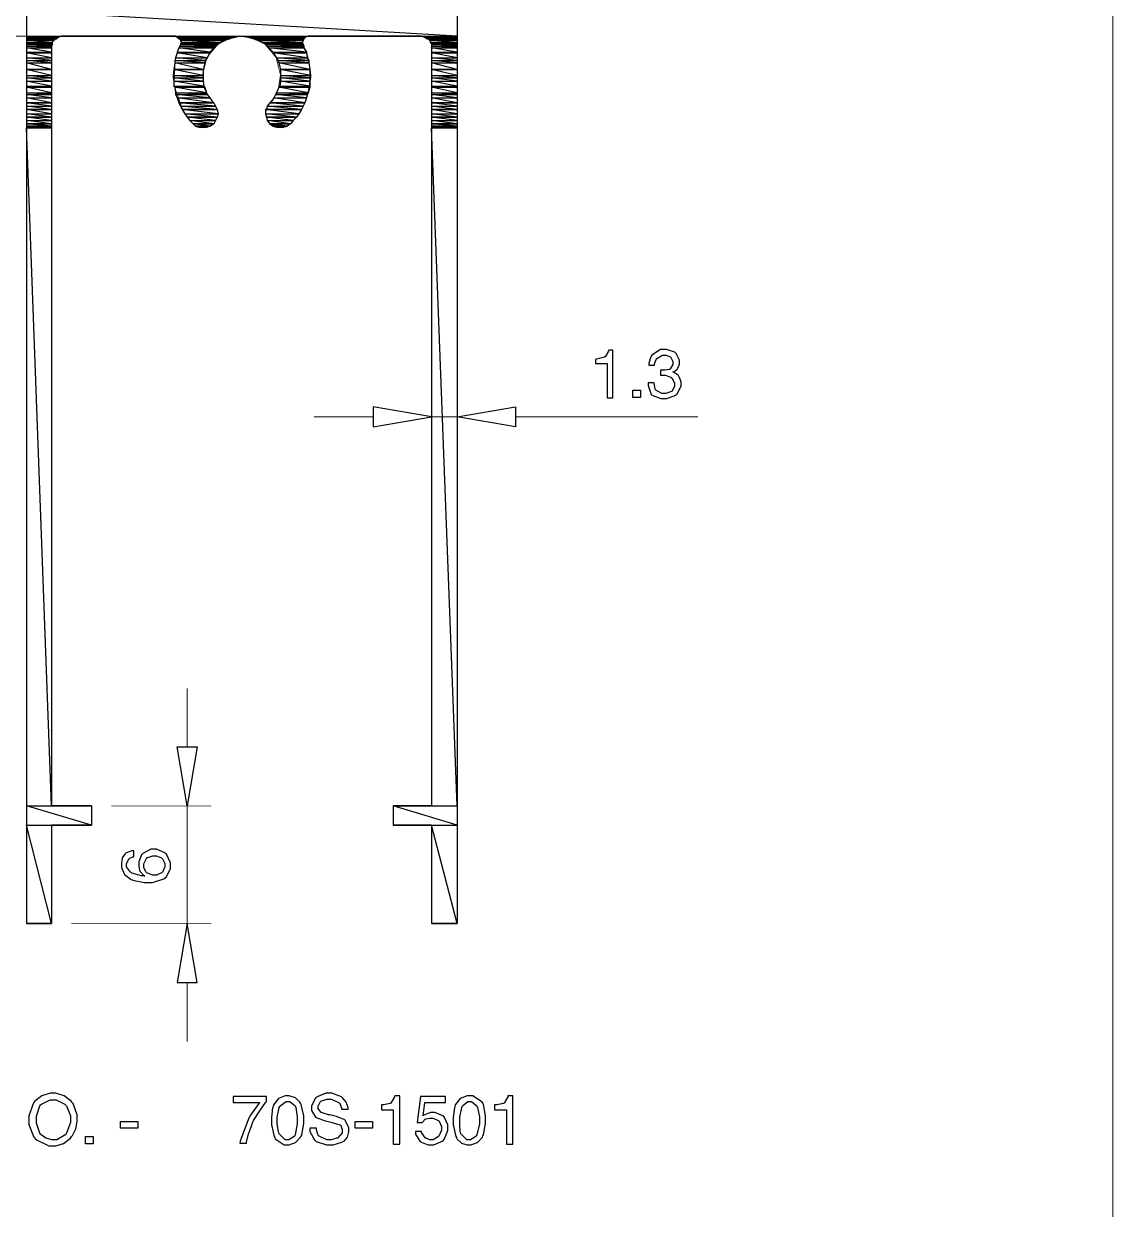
# Model space of a CAD drawing. Extents: x 0 to 8.2, y 0 to 11.7.
# Drawn here: x 6.054 to 8.238, y 3.859 to 6.234 of the extents above; entities that cross this region are included whole.
import ezdxf

# ---------------------------------------------------------------- set-up
doc = ezdxf.new("R2010")
doc.units = 0
doc.layers.get('0').update_dxf_attribs({"linetype": 'CONTINUOUS'})

msp = doc.modelspace()

# ---------------------------------------------------------------- linework, layer by layer
at = {"color": 0, "const_width": 0.00167}
msp.add_lwpolyline([(8.23676, 0.00667), (0.00168, 0.00667), (0.00168, 11.6866), (8.23676, 11.6866), (8.23676, 0.00667)], close=True, dxfattribs=at)
for points in [[(6.0599, 4.43164), (6.0599, 6.64085)], [(6.92301, 6.64085), (6.92301, 4.43164)], [(6.07156, 6.20865), (5.66758, 6.20865)], [(6.12999, 6.20865), (6.125, 6.20697), (6.11833, 6.20367), (6.11333, 6.20031), (6.11165, 6.19532), (6.11003, 6.18864)], [(6.35872, 6.20865), (6.12999, 6.20865)], [(6.36876, 6.192), (6.37044, 6.19532), (6.36876, 6.20031), (6.3654, 6.20367), (6.36208, 6.20697), (6.35872, 6.20865)], [(6.54742, 6.07519), (6.55572, 6.08524), (6.56071, 6.09521), (6.56472, 6.10325), (6.56896, 6.13124), (6.56049, 6.16547), (6.53792, 6.1926), (6.51275, 6.20557), (6.50396, 6.20697), (6.49229, 6.20865), (6.47894, 6.20697), (6.46989, 6.20557), (6.44417, 6.19282), (6.4215, 6.16613), (6.41292, 6.13194), (6.41678, 6.10357), (6.42051, 6.09521), (6.42719, 6.08524), (6.43554, 6.07519)], [(6.62418, 6.20865), (6.61914, 6.20697), (6.61583, 6.20367), (6.61415, 6.20031), (6.61253, 6.19532), (6.61415, 6.192)], [(6.85124, 6.20865), (6.62418, 6.20865)], [(6.87125, 6.18864), (6.87125, 6.19532), (6.86789, 6.20031), (6.86458, 6.20367), (6.85792, 6.20697), (6.85124, 6.20865)], [(6.11003, 6.18864), (6.11003, 4.66689)], [(6.39378, 6.03342), (6.38211, 6.04676), (6.375, 6.05599), (6.35579, 6.10915), (6.35829, 6.16488), (6.36208, 6.17529), (6.36876, 6.192)], [(6.61415, 6.192), (6.62082, 6.17529), (6.62358, 6.16749), (6.62799, 6.14253), (6.62706, 6.10856), (6.618, 6.07579), (6.60607, 6.05328), (6.60086, 6.04676), (6.58908, 6.03342)], [(6.87125, 4.66689), (6.87125, 6.18864)], [(6.43554, 6.07519), (6.43886, 6.06853), (6.44217, 6.06185), (6.44385, 6.05344), (6.44217, 6.04676), (6.43886, 6.0401)], [(6.54237, 6.0401), (6.54075, 6.04676), (6.53907, 6.05344), (6.54075, 6.06185), (6.54237, 6.06853), (6.54742, 6.07519)], [(6.43886, 6.0401), (6.43554, 6.03342), (6.43343, 6.03136), (6.41781, 6.02599), (6.40126, 6.02718), (6.39876, 6.02843), (6.39378, 6.03342)], [(6.58908, 6.03342), (6.58242, 6.02843), (6.57949, 6.02718), (6.55029, 6.03136), (6.54742, 6.03342), (6.54237, 6.0401)], [(6.87125, 5.46783), (6.87125, 5.49615)], [(6.92301, 5.46783), (6.92301, 5.49615)], [(6.75439, 5.44613), (6.63585, 5.44613)], [(6.87125, 5.44613), (6.92301, 5.44613)], [(7.03988, 5.44613), (7.40543, 5.44613)], [(6.38211, 4.78543), (6.38211, 4.90218)], [(6.11003, 4.66689), (6.19011, 4.66689)], [(6.19011, 4.66689), (6.19011, 4.62853)], [(6.23019, 4.66689), (6.4305, 4.66689)], [(6.38211, 4.66689), (6.38211, 4.43164)], [(6.79449, 4.66689), (6.87125, 4.66689)], [(6.79449, 4.62853), (6.79449, 4.66689)], [(6.11003, 4.62853), (6.11003, 4.43164)], [(6.19011, 4.62853), (6.11003, 4.62853)], [(6.87125, 4.62853), (6.79449, 4.62853)], [(6.87125, 4.43164), (6.87125, 4.62853)], [(6.11003, 4.43164), (6.0599, 4.43164)], [(6.15012, 4.43164), (6.4305, 4.43164)], [(6.92301, 4.43164), (6.87125, 4.43164)], [(6.38211, 4.31321), (6.38211, 4.19467)]]:
    msp.add_lwpolyline(points, dxfattribs=at)
at = {"color": 0}
for points in [[(6.0599, 6.25874), (6.0599, 6.20865), (6.92301, 6.20865), (6.0599, 6.25874)], [(6.0599, 6.25874), (6.92301, 6.25874), (6.92301, 6.20865), (6.0599, 6.25874)], [(6.0599, 6.20865), (6.0599, 6.20697), (6.125, 6.20697), (6.0599, 6.20865)], [(6.0599, 6.20865), (6.12999, 6.20865), (6.125, 6.20697), (6.0599, 6.20865)], [(6.0599, 6.20697), (6.125, 6.20697), (6.0599, 6.20697)], [(6.0599, 6.20697), (6.125, 6.20697), (6.0599, 6.20697)], [(6.0599, 6.20697), (6.0599, 6.20367), (6.12001, 6.20367), (6.0599, 6.20697)], [(6.0599, 6.20697), (6.125, 6.20697), (6.12001, 6.20367), (6.0599, 6.20697)], [(6.0599, 6.20367), (6.11833, 6.20367), (6.0599, 6.20367)], [(6.0599, 6.20367), (6.12001, 6.20367), (6.0599, 6.20367)], [(6.0599, 6.20367), (6.11833, 6.20367), (6.0599, 6.20367)], [(6.0599, 6.20367), (6.0599, 6.20031), (6.11501, 6.20031), (6.0599, 6.20367)], [(6.0599, 6.20367), (6.11833, 6.20367), (6.11501, 6.20031), (6.0599, 6.20367)], [(6.0599, 6.20031), (6.0599, 6.20031), (6.11333, 6.20031), (6.0599, 6.20031)], [(6.0599, 6.20031), (6.11501, 6.20031), (6.11333, 6.20031), (6.0599, 6.20031)], [(6.0599, 6.20031), (6.11333, 6.20031), (6.0599, 6.20031)], [(6.0599, 6.20031), (6.0599, 6.19532), (6.11165, 6.19532), (6.0599, 6.20031)], [(6.0599, 6.20031), (6.11333, 6.20031), (6.11165, 6.19532), (6.0599, 6.20031)], [(6.12999, 6.20865), (6.35872, 6.20865), (6.12999, 6.20865)], [(6.35872, 6.20865), (6.36208, 6.20697), (6.47894, 6.20697), (6.35872, 6.20865)], [(6.35872, 6.20865), (6.49229, 6.20865), (6.47894, 6.20697), (6.35872, 6.20865)], [(6.36208, 6.20697), (6.47894, 6.20697), (6.36208, 6.20697)], [(6.36208, 6.20697), (6.47894, 6.20697), (6.36208, 6.20697)], [(6.36208, 6.20697), (6.3654, 6.20367), (6.46729, 6.20367), (6.36208, 6.20697)], [(6.36208, 6.20697), (6.47894, 6.20697), (6.46729, 6.20367), (6.36208, 6.20697)], [(6.3654, 6.20367), (6.46729, 6.20367), (6.3654, 6.20367)], [(6.36708, 6.20367), (6.46729, 6.20367), (6.36708, 6.20367)], [(6.36708, 6.20367), (6.36876, 6.20031), (6.45719, 6.20031), (6.36708, 6.20367)], [(6.36708, 6.20367), (6.46729, 6.20367), (6.45719, 6.20031), (6.36708, 6.20367)], [(6.36876, 6.20031), (6.36876, 6.20031), (6.45719, 6.20031), (6.36876, 6.20031)], [(6.36876, 6.20031), (6.45719, 6.20031), (6.45719, 6.20031), (6.36876, 6.20031)], [(6.36876, 6.20031), (6.45551, 6.20031), (6.36876, 6.20031)], [(6.36876, 6.20031), (6.45719, 6.20031), (6.36876, 6.20031)], [(6.36876, 6.20031), (6.37044, 6.19532), (6.44883, 6.19532), (6.36876, 6.20031)], [(6.36876, 6.20031), (6.45551, 6.20031), (6.44883, 6.19532), (6.36876, 6.20031)], [(6.49229, 6.20865), (6.50396, 6.20697), (6.61914, 6.20697), (6.49229, 6.20865)], [(6.49229, 6.20865), (6.62418, 6.20865), (6.61914, 6.20697), (6.49229, 6.20865)], [(6.50396, 6.20697), (6.61914, 6.20697), (6.50396, 6.20697)], [(6.50396, 6.20697), (6.61914, 6.20697), (6.50396, 6.20697)], [(6.50396, 6.20697), (6.51563, 6.20367), (6.61583, 6.20367), (6.50396, 6.20697)], [(6.50396, 6.20697), (6.61914, 6.20697), (6.61583, 6.20367), (6.50396, 6.20697)], [(6.51563, 6.20367), (6.61583, 6.20367), (6.51563, 6.20367)], [(6.51563, 6.20367), (6.61583, 6.20367), (6.51563, 6.20367)], [(6.51563, 6.20367), (6.52399, 6.20031), (6.61415, 6.20031), (6.51563, 6.20367)], [(6.51563, 6.20367), (6.61583, 6.20367), (6.61415, 6.20031), (6.51563, 6.20367)], [(6.52399, 6.20031), (6.52561, 6.20031), (6.61415, 6.20031), (6.52399, 6.20031)], [(6.52399, 6.20031), (6.61415, 6.20031), (6.61415, 6.20031), (6.52399, 6.20031)], [(6.52561, 6.20031), (6.61415, 6.20031), (6.52561, 6.20031)], [(6.52561, 6.20031), (6.53407, 6.19532), (6.61253, 6.19532), (6.52561, 6.20031)], [(6.52561, 6.20031), (6.61415, 6.20031), (6.61253, 6.19532), (6.52561, 6.20031)], [(6.62418, 6.20865), (6.85124, 6.20865), (6.62418, 6.20865)], [(6.85124, 6.20865), (6.85792, 6.20697), (6.92301, 6.20697), (6.85124, 6.20865)], [(6.85124, 6.20865), (6.92301, 6.20865), (6.92301, 6.20697), (6.85124, 6.20865)], [(6.85792, 6.20697), (6.92301, 6.20697), (6.85792, 6.20697)], [(6.85792, 6.20697), (6.92301, 6.20697), (6.85792, 6.20697)], [(6.85792, 6.20697), (6.8629, 6.20367), (6.92301, 6.20367), (6.85792, 6.20697)], [(6.85792, 6.20697), (6.92301, 6.20697), (6.92301, 6.20367), (6.85792, 6.20697)], [(6.8629, 6.20367), (6.92301, 6.20367), (6.8629, 6.20367)], [(6.86458, 6.20367), (6.92301, 6.20367), (6.86458, 6.20367)], [(6.86458, 6.20367), (6.86789, 6.20031), (6.92301, 6.20031), (6.86458, 6.20367)], [(6.86458, 6.20367), (6.92301, 6.20367), (6.92301, 6.20031), (6.86458, 6.20367)], [(6.86789, 6.20031), (6.86789, 6.20031), (6.92301, 6.20031), (6.86789, 6.20031)], [(6.86789, 6.20031), (6.92301, 6.20031), (6.92301, 6.20031), (6.86789, 6.20031)], [(6.86789, 6.20031), (6.92301, 6.20031), (6.86789, 6.20031)], [(6.86789, 6.20031), (6.86957, 6.19532), (6.92301, 6.19532), (6.86789, 6.20031)], [(6.86789, 6.20031), (6.92301, 6.20031), (6.92301, 6.19532), (6.86789, 6.20031)], [(6.0599, 6.19532), (6.0599, 6.19532), (6.11165, 6.19532), (6.0599, 6.19532)], [(6.0599, 6.19532), (6.11165, 6.19532), (6.11165, 6.19532), (6.0599, 6.19532)], [(6.0599, 6.19532), (6.0599, 6.19363), (6.11165, 6.19363), (6.0599, 6.19532)], [(6.0599, 6.19532), (6.11165, 6.19532), (6.11165, 6.19363), (6.0599, 6.19532)], [(6.0599, 6.19363), (6.0599, 6.192), (6.11165, 6.192), (6.0599, 6.19363)], [(6.0599, 6.19363), (6.11165, 6.19363), (6.11165, 6.192), (6.0599, 6.19363)], [(6.0599, 6.192), (6.0599, 6.18864), (6.11003, 6.18864), (6.0599, 6.192)], [(6.0599, 6.192), (6.11165, 6.192), (6.11003, 6.18864), (6.0599, 6.192)], [(6.0599, 6.18864), (6.0599, 6.18533), (6.11003, 6.18533), (6.0599, 6.18864)], [(6.0599, 6.18864), (6.11003, 6.18864), (6.11003, 6.18533), (6.0599, 6.18864)], [(6.0599, 6.18533), (6.0599, 6.17697), (6.11003, 6.17697), (6.0599, 6.18533)], [(6.0599, 6.18533), (6.11003, 6.18533), (6.11003, 6.17697), (6.0599, 6.18533)], [(6.0599, 6.17697), (6.0599, 6.17529), (6.11003, 6.17529), (6.0599, 6.17697)], [(6.0599, 6.17697), (6.11003, 6.17697), (6.11003, 6.17529), (6.0599, 6.17697)], [(6.0599, 6.17529), (6.0599, 6.16531), (6.11003, 6.16531), (6.0599, 6.17529)], [(6.0599, 6.17529), (6.11003, 6.17529), (6.11003, 6.16531), (6.0599, 6.17529)], [(6.36208, 6.17529), (6.35872, 6.16531), (6.42219, 6.16531), (6.36208, 6.17529)], [(6.3654, 6.18533), (6.36208, 6.17697), (6.42719, 6.17697), (6.3654, 6.18533)], [(6.36208, 6.17697), (6.36208, 6.17529), (6.42719, 6.17529), (6.36208, 6.17697)], [(6.36208, 6.17697), (6.42719, 6.17697), (6.42719, 6.17529), (6.36208, 6.17697)], [(6.36208, 6.17529), (6.42719, 6.17529), (6.42219, 6.16531), (6.36208, 6.17529)], [(6.36708, 6.18864), (6.3654, 6.18533), (6.43554, 6.18533), (6.36708, 6.18864)], [(6.3654, 6.18533), (6.43554, 6.18533), (6.42719, 6.17697), (6.3654, 6.18533)], [(6.36876, 6.192), (6.36708, 6.18864), (6.43886, 6.18864), (6.36876, 6.192)], [(6.36708, 6.18864), (6.43886, 6.18864), (6.43554, 6.18533), (6.36708, 6.18864)], [(6.37044, 6.19532), (6.36876, 6.19363), (6.44553, 6.19363), (6.37044, 6.19532)], [(6.36876, 6.19363), (6.36876, 6.192), (6.44217, 6.192), (6.36876, 6.19363)], [(6.36876, 6.19363), (6.44553, 6.19363), (6.44217, 6.192), (6.36876, 6.19363)], [(6.36876, 6.192), (6.44217, 6.192), (6.43886, 6.18864), (6.36876, 6.192)], [(6.37044, 6.19532), (6.37044, 6.19532), (6.44721, 6.19532), (6.37044, 6.19532)], [(6.37044, 6.19532), (6.44883, 6.19532), (6.44721, 6.19532), (6.37044, 6.19532)], [(6.37044, 6.19532), (6.44721, 6.19532), (6.44553, 6.19363), (6.37044, 6.19532)], [(6.53407, 6.19532), (6.53575, 6.19532), (6.61253, 6.19532), (6.53407, 6.19532)], [(6.53407, 6.19532), (6.61253, 6.19532), (6.61253, 6.19532), (6.53407, 6.19532)], [(6.53575, 6.19532), (6.53738, 6.19363), (6.61415, 6.19363), (6.53575, 6.19532)], [(6.53575, 6.19532), (6.61253, 6.19532), (6.61415, 6.19363), (6.53575, 6.19532)], [(6.53738, 6.19363), (6.53907, 6.192), (6.61415, 6.192), (6.53738, 6.19363)], [(6.53738, 6.19363), (6.61415, 6.19363), (6.61415, 6.192), (6.53738, 6.19363)], [(6.53907, 6.192), (6.54237, 6.18864), (6.61583, 6.18864), (6.53907, 6.192)], [(6.53907, 6.192), (6.61415, 6.192), (6.61583, 6.18864), (6.53907, 6.192)], [(6.54237, 6.18864), (6.54574, 6.18533), (6.61583, 6.18533), (6.54237, 6.18864)], [(6.54237, 6.18864), (6.61583, 6.18864), (6.61583, 6.18533), (6.54237, 6.18864)], [(6.54574, 6.18533), (6.55404, 6.17697), (6.62082, 6.17697), (6.54574, 6.18533)], [(6.54574, 6.18533), (6.61583, 6.18533), (6.62082, 6.17697), (6.54574, 6.18533)], [(6.55404, 6.17697), (6.55404, 6.17529), (6.62082, 6.17529), (6.55404, 6.17697)], [(6.55404, 6.17697), (6.62082, 6.17697), (6.62082, 6.17529), (6.55404, 6.17697)], [(6.55404, 6.17529), (6.56071, 6.16531), (6.6225, 6.16531), (6.55404, 6.17529)], [(6.55404, 6.17529), (6.62082, 6.17529), (6.6225, 6.16531), (6.55404, 6.17529)], [(6.86957, 6.19532), (6.87125, 6.19532), (6.92301, 6.19532), (6.86957, 6.19532)], [(6.86957, 6.19532), (6.92301, 6.19532), (6.92301, 6.19532), (6.86957, 6.19532)], [(6.87125, 6.19532), (6.87125, 6.19363), (6.92301, 6.19363), (6.87125, 6.19532)], [(6.87125, 6.19532), (6.92301, 6.19532), (6.92301, 6.19363), (6.87125, 6.19532)], [(6.87125, 6.19363), (6.87125, 6.192), (6.92301, 6.192), (6.87125, 6.19363)], [(6.87125, 6.19363), (6.92301, 6.19363), (6.92301, 6.192), (6.87125, 6.19363)], [(6.87125, 6.192), (6.87125, 6.18864), (6.92301, 6.18864), (6.87125, 6.192)], [(6.87125, 6.192), (6.92301, 6.192), (6.92301, 6.18864), (6.87125, 6.192)], [(6.87125, 6.18864), (6.87125, 6.18533), (6.92301, 6.18533), (6.87125, 6.18864)], [(6.87125, 6.18864), (6.92301, 6.18864), (6.92301, 6.18533), (6.87125, 6.18864)], [(6.87125, 6.18533), (6.87125, 6.17697), (6.92301, 6.17697), (6.87125, 6.18533)], [(6.87125, 6.18533), (6.92301, 6.18533), (6.92301, 6.17697), (6.87125, 6.18533)], [(6.87125, 6.17697), (6.87125, 6.17529), (6.92301, 6.17529), (6.87125, 6.17697)], [(6.87125, 6.17697), (6.92301, 6.17697), (6.92301, 6.17529), (6.87125, 6.17697)], [(6.87125, 6.17529), (6.87125, 6.16531), (6.92301, 6.16531), (6.87125, 6.17529)], [(6.87125, 6.17529), (6.92301, 6.17529), (6.92301, 6.16531), (6.87125, 6.17529)], [(6.0599, 6.16531), (6.0599, 6.16032), (6.11003, 6.16032), (6.0599, 6.16531)], [(6.0599, 6.16531), (6.11003, 6.16531), (6.11003, 6.16032), (6.0599, 6.16531)], [(6.0599, 6.16032), (6.0599, 6.15533), (6.11003, 6.15533), (6.0599, 6.16032)], [(6.0599, 6.16032), (6.11003, 6.16032), (6.11003, 6.15533), (6.0599, 6.16032)], [(6.0599, 6.15533), (6.0599, 6.14187), (6.11003, 6.14187), (6.0599, 6.15533)], [(6.0599, 6.15533), (6.11003, 6.15533), (6.11003, 6.14187), (6.0599, 6.15533)], [(6.3571, 6.15533), (6.35542, 6.14187), (6.41385, 6.14187), (6.3571, 6.15533)], [(6.35872, 6.16531), (6.3571, 6.16032), (6.41883, 6.16032), (6.35872, 6.16531)], [(6.3571, 6.16032), (6.3571, 6.15533), (6.41721, 6.15533), (6.3571, 6.16032)], [(6.3571, 6.16032), (6.41883, 6.16032), (6.41721, 6.15533), (6.3571, 6.16032)], [(6.3571, 6.15533), (6.41721, 6.15533), (6.41385, 6.14187), (6.3571, 6.15533)], [(6.35872, 6.16531), (6.42219, 6.16531), (6.41883, 6.16032), (6.35872, 6.16531)], [(6.56071, 6.16531), (6.56407, 6.16032), (6.62582, 6.16032), (6.56071, 6.16531)], [(6.56071, 6.16531), (6.6225, 6.16531), (6.62582, 6.16032), (6.56071, 6.16531)], [(6.56407, 6.16032), (6.56575, 6.15533), (6.62582, 6.15533), (6.56407, 6.16032)], [(6.56407, 6.16032), (6.62582, 6.16032), (6.62582, 6.15533), (6.56407, 6.16032)], [(6.56575, 6.15533), (6.56907, 6.14187), (6.6275, 6.14187), (6.56575, 6.15533)], [(6.56575, 6.15533), (6.62582, 6.15533), (6.6275, 6.14187), (6.56575, 6.15533)], [(6.87125, 6.16531), (6.87125, 6.16032), (6.92301, 6.16032), (6.87125, 6.16531)], [(6.87125, 6.16531), (6.92301, 6.16531), (6.92301, 6.16032), (6.87125, 6.16531)], [(6.87125, 6.16032), (6.87125, 6.15533), (6.92301, 6.15533), (6.87125, 6.16032)], [(6.87125, 6.16032), (6.92301, 6.16032), (6.92301, 6.15533), (6.87125, 6.16032)], [(6.87125, 6.15533), (6.87125, 6.14187), (6.92301, 6.14187), (6.87125, 6.15533)], [(6.87125, 6.15533), (6.92301, 6.15533), (6.92301, 6.14187), (6.87125, 6.15533)], [(6.0599, 6.14187), (6.11003, 6.14187), (6.0599, 6.14187)], [(6.0599, 6.14187), (6.0599, 6.13021), (6.11003, 6.13021), (6.0599, 6.14187)], [(6.0599, 6.14187), (6.11003, 6.14187), (6.11003, 6.13021), (6.0599, 6.14187)], [(6.0599, 6.13021), (6.0599, 6.12522), (6.11003, 6.12522), (6.0599, 6.13021)], [(6.0599, 6.13021), (6.11003, 6.13021), (6.11003, 6.12522), (6.0599, 6.13021)], [(6.35542, 6.14187), (6.35374, 6.13021), (6.41385, 6.13021), (6.35542, 6.14187)], [(6.35374, 6.13021), (6.35374, 6.12522), (6.41385, 6.12522), (6.35374, 6.13021)], [(6.35374, 6.13021), (6.41385, 6.13021), (6.41385, 6.12522), (6.35374, 6.13021)], [(6.35542, 6.14187), (6.41385, 6.14187), (6.35542, 6.14187)], [(6.35542, 6.14187), (6.41385, 6.14187), (6.41385, 6.13021), (6.35542, 6.14187)], [(6.56907, 6.14187), (6.6275, 6.14187), (6.56907, 6.14187)], [(6.56907, 6.14187), (6.56907, 6.13021), (6.62918, 6.13021), (6.56907, 6.14187)], [(6.56907, 6.14187), (6.6275, 6.14187), (6.62918, 6.13021), (6.56907, 6.14187)], [(6.56907, 6.13021), (6.56907, 6.12522), (6.62918, 6.12522), (6.56907, 6.13021)], [(6.56907, 6.13021), (6.62918, 6.13021), (6.62918, 6.12522), (6.56907, 6.13021)], [(6.87125, 6.14187), (6.92301, 6.14187), (6.87125, 6.14187)], [(6.87125, 6.14187), (6.87125, 6.13021), (6.92301, 6.13021), (6.87125, 6.14187)], [(6.87125, 6.14187), (6.92301, 6.14187), (6.92301, 6.13021), (6.87125, 6.14187)], [(6.87125, 6.13021), (6.87125, 6.12522), (6.92301, 6.12522), (6.87125, 6.13021)], [(6.87125, 6.13021), (6.92301, 6.13021), (6.92301, 6.12522), (6.87125, 6.13021)], [(6.0599, 6.12522), (6.0599, 6.11854), (6.11003, 6.11854), (6.0599, 6.12522)], [(6.0599, 6.12522), (6.11003, 6.12522), (6.11003, 6.11854), (6.0599, 6.12522)], [(6.0599, 6.11854), (6.0599, 6.10856), (6.11003, 6.10856), (6.0599, 6.11854)], [(6.0599, 6.11854), (6.11003, 6.11854), (6.11003, 6.10856), (6.0599, 6.11854)], [(6.0599, 6.10856), (6.0599, 6.10688), (6.11003, 6.10688), (6.0599, 6.10856)], [(6.0599, 6.10856), (6.11003, 6.10856), (6.11003, 6.10688), (6.0599, 6.10856)], [(6.0599, 6.10688), (6.0599, 6.09521), (6.11003, 6.09521), (6.0599, 6.10688)], [(6.0599, 6.10688), (6.11003, 6.10688), (6.11003, 6.09521), (6.0599, 6.10688)], [(6.35374, 6.12522), (6.35542, 6.11854), (6.41385, 6.11854), (6.35374, 6.12522)], [(6.35374, 6.12522), (6.41385, 6.12522), (6.41385, 6.11854), (6.35374, 6.12522)], [(6.35542, 6.11854), (6.35542, 6.10856), (6.41553, 6.10856), (6.35542, 6.11854)], [(6.35542, 6.11854), (6.41385, 6.11854), (6.41553, 6.10856), (6.35542, 6.11854)], [(6.35542, 6.10856), (6.3571, 6.10688), (6.41721, 6.10688), (6.35542, 6.10856)], [(6.35542, 6.10856), (6.41553, 6.10856), (6.41721, 6.10688), (6.35542, 6.10856)], [(6.3571, 6.10688), (6.35872, 6.09521), (6.42051, 6.09521), (6.3571, 6.10688)], [(6.3571, 6.10688), (6.41721, 6.10688), (6.42051, 6.09521), (6.3571, 6.10688)], [(6.56575, 6.10688), (6.56071, 6.09521), (6.62418, 6.09521), (6.56575, 6.10688)], [(6.56739, 6.10856), (6.56575, 6.10688), (6.6275, 6.10688), (6.56739, 6.10856)], [(6.56575, 6.10688), (6.6275, 6.10688), (6.62418, 6.09521), (6.56575, 6.10688)], [(6.56907, 6.11854), (6.56739, 6.10856), (6.6275, 6.10856), (6.56907, 6.11854)], [(6.56739, 6.10856), (6.6275, 6.10856), (6.6275, 6.10688), (6.56739, 6.10856)], [(6.56907, 6.12522), (6.56907, 6.11854), (6.6275, 6.11854), (6.56907, 6.12522)], [(6.56907, 6.12522), (6.62918, 6.12522), (6.6275, 6.11854), (6.56907, 6.12522)], [(6.56907, 6.11854), (6.6275, 6.11854), (6.6275, 6.10856), (6.56907, 6.11854)], [(6.87125, 6.12522), (6.87125, 6.11854), (6.92301, 6.11854), (6.87125, 6.12522)], [(6.87125, 6.12522), (6.92301, 6.12522), (6.92301, 6.11854), (6.87125, 6.12522)], [(6.87125, 6.11854), (6.87125, 6.10856), (6.92301, 6.10856), (6.87125, 6.11854)], [(6.87125, 6.11854), (6.92301, 6.11854), (6.92301, 6.10856), (6.87125, 6.11854)], [(6.87125, 6.10856), (6.87125, 6.10688), (6.92301, 6.10688), (6.87125, 6.10856)], [(6.87125, 6.10856), (6.92301, 6.10856), (6.92301, 6.10688), (6.87125, 6.10856)], [(6.87125, 6.10688), (6.87125, 6.09521), (6.92301, 6.09521), (6.87125, 6.10688)], [(6.87125, 6.10688), (6.92301, 6.10688), (6.92301, 6.09521), (6.87125, 6.10688)], [(6.0599, 6.09521), (6.0599, 6.09185), (6.11003, 6.09185), (6.0599, 6.09521)], [(6.0599, 6.09521), (6.11003, 6.09521), (6.11003, 6.09185), (6.0599, 6.09521)], [(6.0599, 6.09185), (6.0599, 6.08524), (6.11003, 6.08524), (6.0599, 6.09185)], [(6.0599, 6.09185), (6.11003, 6.09185), (6.11003, 6.08524), (6.0599, 6.09185)], [(6.0599, 6.08524), (6.0599, 6.07519), (6.11003, 6.07519), (6.0599, 6.08524)], [(6.0599, 6.08524), (6.11003, 6.08524), (6.11003, 6.07519), (6.0599, 6.08524)], [(6.35872, 6.09521), (6.35872, 6.09185), (6.42219, 6.09185), (6.35872, 6.09521)], [(6.35872, 6.09521), (6.42051, 6.09521), (6.42219, 6.09185), (6.35872, 6.09521)], [(6.35872, 6.09185), (6.36208, 6.08524), (6.42719, 6.08524), (6.35872, 6.09185)], [(6.35872, 6.09185), (6.42219, 6.09185), (6.42719, 6.08524), (6.35872, 6.09185)], [(6.36208, 6.08524), (6.3654, 6.07519), (6.43386, 6.07519), (6.36208, 6.08524)], [(6.36208, 6.08524), (6.42719, 6.08524), (6.43386, 6.07519), (6.36208, 6.08524)], [(6.55572, 6.08524), (6.54904, 6.07519), (6.61751, 6.07519), (6.55572, 6.08524)], [(6.55908, 6.09185), (6.55572, 6.08524), (6.62082, 6.08524), (6.55908, 6.09185)], [(6.55572, 6.08524), (6.62082, 6.08524), (6.61751, 6.07519), (6.55572, 6.08524)], [(6.56071, 6.09521), (6.55908, 6.09185), (6.6225, 6.09185), (6.56071, 6.09521)], [(6.55908, 6.09185), (6.6225, 6.09185), (6.62082, 6.08524), (6.55908, 6.09185)], [(6.56071, 6.09521), (6.62418, 6.09521), (6.6225, 6.09185), (6.56071, 6.09521)], [(6.87125, 6.09521), (6.87125, 6.09185), (6.92301, 6.09185), (6.87125, 6.09521)], [(6.87125, 6.09521), (6.92301, 6.09521), (6.92301, 6.09185), (6.87125, 6.09521)], [(6.87125, 6.09185), (6.87125, 6.08524), (6.92301, 6.08524), (6.87125, 6.09185)], [(6.87125, 6.09185), (6.92301, 6.09185), (6.92301, 6.08524), (6.87125, 6.09185)], [(6.87125, 6.08524), (6.87125, 6.07519), (6.92301, 6.07519), (6.87125, 6.08524)], [(6.87125, 6.08524), (6.92301, 6.08524), (6.92301, 6.07519), (6.87125, 6.08524)], [(6.0599, 6.07519), (6.0599, 6.07519), (6.11003, 6.07519), (6.0599, 6.07519)], [(6.0599, 6.07519), (6.11003, 6.07519), (6.11003, 6.07519), (6.0599, 6.07519)], [(6.0599, 6.07519), (6.0599, 6.06853), (6.11003, 6.06853), (6.0599, 6.07519)], [(6.0599, 6.07519), (6.11003, 6.07519), (6.11003, 6.06853), (6.0599, 6.07519)], [(6.0599, 6.06853), (6.0599, 6.06185), (6.11003, 6.06185), (6.0599, 6.06853)], [(6.0599, 6.06853), (6.11003, 6.06853), (6.11003, 6.06185), (6.0599, 6.06853)], [(6.0599, 6.06185), (6.0599, 6.06185), (6.11003, 6.06185), (6.0599, 6.06185)], [(6.0599, 6.06185), (6.11003, 6.06185), (6.11003, 6.06185), (6.0599, 6.06185)], [(6.0599, 6.06185), (6.0599, 6.05344), (6.11003, 6.05344), (6.0599, 6.06185)], [(6.0599, 6.06185), (6.11003, 6.06185), (6.11003, 6.05344), (6.0599, 6.06185)], [(6.3654, 6.07519), (6.3654, 6.07519), (6.43554, 6.07519), (6.3654, 6.07519)], [(6.3654, 6.07519), (6.43386, 6.07519), (6.43554, 6.07519), (6.3654, 6.07519)], [(6.3654, 6.07519), (6.36876, 6.06853), (6.43886, 6.06853), (6.3654, 6.07519)], [(6.3654, 6.07519), (6.43554, 6.07519), (6.43886, 6.06853), (6.3654, 6.07519)], [(6.36876, 6.06853), (6.37207, 6.06185), (6.44217, 6.06185), (6.36876, 6.06853)], [(6.36876, 6.06853), (6.43886, 6.06853), (6.44217, 6.06185), (6.36876, 6.06853)], [(6.37207, 6.06185), (6.37207, 6.06185), (6.44217, 6.06185), (6.37207, 6.06185)], [(6.37207, 6.06185), (6.44217, 6.06185), (6.44217, 6.06185), (6.37207, 6.06185)], [(6.37207, 6.06185), (6.37706, 6.05344), (6.44385, 6.05344), (6.37207, 6.06185)], [(6.37207, 6.06185), (6.44217, 6.06185), (6.44385, 6.05344), (6.37207, 6.06185)], [(6.54075, 6.06185), (6.53907, 6.06185), (6.61083, 6.06185), (6.54075, 6.06185)], [(6.53907, 6.06185), (6.53907, 6.05344), (6.60585, 6.05344), (6.53907, 6.06185)], [(6.53907, 6.06185), (6.61083, 6.06185), (6.60585, 6.05344), (6.53907, 6.06185)], [(6.54237, 6.06853), (6.54075, 6.06185), (6.61083, 6.06185), (6.54237, 6.06853)], [(6.54075, 6.06185), (6.61083, 6.06185), (6.61083, 6.06185), (6.54075, 6.06185)], [(6.54742, 6.07519), (6.54237, 6.06853), (6.61415, 6.06853), (6.54742, 6.07519)], [(6.54237, 6.06853), (6.61415, 6.06853), (6.61083, 6.06185), (6.54237, 6.06853)], [(6.54904, 6.07519), (6.54742, 6.07519), (6.61751, 6.07519), (6.54904, 6.07519)], [(6.54742, 6.07519), (6.61751, 6.07519), (6.61415, 6.06853), (6.54742, 6.07519)], [(6.54904, 6.07519), (6.61751, 6.07519), (6.61751, 6.07519), (6.54904, 6.07519)], [(6.87125, 6.07519), (6.87125, 6.07519), (6.92301, 6.07519), (6.87125, 6.07519)], [(6.87125, 6.07519), (6.92301, 6.07519), (6.92301, 6.07519), (6.87125, 6.07519)], [(6.87125, 6.07519), (6.87125, 6.06853), (6.92301, 6.06853), (6.87125, 6.07519)], [(6.87125, 6.07519), (6.92301, 6.07519), (6.92301, 6.06853), (6.87125, 6.07519)], [(6.87125, 6.06853), (6.87125, 6.06185), (6.92301, 6.06185), (6.87125, 6.06853)], [(6.87125, 6.06853), (6.92301, 6.06853), (6.92301, 6.06185), (6.87125, 6.06853)], [(6.87125, 6.06185), (6.87125, 6.06185), (6.92301, 6.06185), (6.87125, 6.06185)], [(6.87125, 6.06185), (6.92301, 6.06185), (6.92301, 6.06185), (6.87125, 6.06185)], [(6.87125, 6.06185), (6.87125, 6.05344), (6.92301, 6.05344), (6.87125, 6.06185)], [(6.87125, 6.06185), (6.92301, 6.06185), (6.92301, 6.05344), (6.87125, 6.06185)], [(6.0599, 6.05344), (6.0599, 6.04676), (6.11003, 6.04676), (6.0599, 6.05344)], [(6.0599, 6.05344), (6.11003, 6.05344), (6.11003, 6.04676), (6.0599, 6.05344)], [(6.0599, 6.04676), (6.0599, 6.04676), (6.11003, 6.04676), (6.0599, 6.04676)], [(6.0599, 6.04676), (6.11003, 6.04676), (6.11003, 6.04676), (6.0599, 6.04676)], [(6.0599, 6.04676), (6.0599, 6.0401), (6.11003, 6.0401), (6.0599, 6.04676)], [(6.0599, 6.04676), (6.11003, 6.04676), (6.11003, 6.0401), (6.0599, 6.04676)], [(6.0599, 6.0401), (6.0599, 6.03342), (6.11003, 6.03342), (6.0599, 6.0401)], [(6.0599, 6.0401), (6.11003, 6.0401), (6.11003, 6.03342), (6.0599, 6.0401)], [(6.0599, 6.03342), (6.0599, 6.03342), (6.11003, 6.03342), (6.0599, 6.03342)], [(6.0599, 6.03342), (6.11003, 6.03342), (6.11003, 6.03342), (6.0599, 6.03342)], [(6.0599, 6.03342), (6.0599, 6.02843), (6.11003, 6.02843), (6.0599, 6.03342)], [(6.0599, 6.03342), (6.11003, 6.03342), (6.11003, 6.02843), (6.0599, 6.03342)], [(6.37706, 6.05344), (6.38211, 6.04676), (6.44217, 6.04676), (6.37706, 6.05344)], [(6.37706, 6.05344), (6.44385, 6.05344), (6.44217, 6.04676), (6.37706, 6.05344)], [(6.38211, 6.04676), (6.38211, 6.04676), (6.44217, 6.04676), (6.38211, 6.04676)], [(6.38211, 6.04676), (6.44217, 6.04676), (6.44217, 6.04676), (6.38211, 6.04676)], [(6.38211, 6.04676), (6.3871, 6.0401), (6.43886, 6.0401), (6.38211, 6.04676)], [(6.38211, 6.04676), (6.44217, 6.04676), (6.43886, 6.0401), (6.38211, 6.04676)], [(6.3871, 6.0401), (6.39378, 6.03342), (6.43554, 6.03342), (6.3871, 6.0401)], [(6.3871, 6.0401), (6.43886, 6.0401), (6.43554, 6.03342), (6.3871, 6.0401)], [(6.39378, 6.03342), (6.39378, 6.03342), (6.43554, 6.03342), (6.39378, 6.03342)], [(6.39378, 6.03342), (6.43554, 6.03342), (6.43554, 6.03342), (6.39378, 6.03342)], [(6.39378, 6.03342), (6.39876, 6.02843), (6.42888, 6.02843), (6.39378, 6.03342)], [(6.39378, 6.03342), (6.43554, 6.03342), (6.42888, 6.02843), (6.39378, 6.03342)], [(6.53907, 6.05344), (6.54075, 6.04676), (6.60086, 6.04676), (6.53907, 6.05344)], [(6.53907, 6.05344), (6.60585, 6.05344), (6.60086, 6.04676), (6.53907, 6.05344)], [(6.54075, 6.04676), (6.54075, 6.04676), (6.60086, 6.04676), (6.54075, 6.04676)], [(6.54075, 6.04676), (6.60086, 6.04676), (6.60086, 6.04676), (6.54075, 6.04676)], [(6.54075, 6.04676), (6.54237, 6.0401), (6.59418, 6.0401), (6.54075, 6.04676)], [(6.54075, 6.04676), (6.60086, 6.04676), (6.59418, 6.0401), (6.54075, 6.04676)], [(6.54237, 6.0401), (6.54742, 6.03342), (6.58908, 6.03342), (6.54237, 6.0401)], [(6.54237, 6.0401), (6.59418, 6.0401), (6.58908, 6.03342), (6.54237, 6.0401)], [(6.54742, 6.03342), (6.54742, 6.03342), (6.58908, 6.03342), (6.54742, 6.03342)], [(6.54742, 6.03342), (6.58908, 6.03342), (6.58908, 6.03342), (6.54742, 6.03342)], [(6.54742, 6.03342), (6.55404, 6.02843), (6.58242, 6.02843), (6.54742, 6.03342)], [(6.54742, 6.03342), (6.58908, 6.03342), (6.58242, 6.02843), (6.54742, 6.03342)], [(6.87125, 6.05344), (6.87125, 6.04676), (6.92301, 6.04676), (6.87125, 6.05344)], [(6.87125, 6.05344), (6.92301, 6.05344), (6.92301, 6.04676), (6.87125, 6.05344)], [(6.87125, 6.04676), (6.87125, 6.04676), (6.92301, 6.04676), (6.87125, 6.04676)], [(6.87125, 6.04676), (6.92301, 6.04676), (6.92301, 6.04676), (6.87125, 6.04676)], [(6.87125, 6.04676), (6.87125, 6.0401), (6.92301, 6.0401), (6.87125, 6.04676)], [(6.87125, 6.04676), (6.92301, 6.04676), (6.92301, 6.0401), (6.87125, 6.04676)], [(6.87125, 6.0401), (6.87125, 6.03342), (6.92301, 6.03342), (6.87125, 6.0401)], [(6.87125, 6.0401), (6.92301, 6.0401), (6.92301, 6.03342), (6.87125, 6.0401)], [(6.87125, 6.03342), (6.87125, 6.03342), (6.92301, 6.03342), (6.87125, 6.03342)], [(6.87125, 6.03342), (6.92301, 6.03342), (6.92301, 6.03342), (6.87125, 6.03342)], [(6.87125, 6.03342), (6.87125, 6.02843), (6.92301, 6.02843), (6.87125, 6.03342)], [(6.87125, 6.03342), (6.92301, 6.03342), (6.92301, 6.02843), (6.87125, 6.03342)], [(6.0599, 6.02843), (6.11003, 6.02843), (6.0599, 6.02843)], [(6.0599, 6.02843), (6.0599, 6.02675), (6.11003, 6.02675), (6.0599, 6.02843)], [(6.0599, 6.02843), (6.11003, 6.02843), (6.11003, 6.02675), (6.0599, 6.02843)], [(6.0599, 6.02675), (6.11003, 6.02675), (6.0599, 6.02675)], [(6.0599, 6.02675), (6.0599, 6.02512), (6.11003, 6.02512), (6.0599, 6.02675)], [(6.0599, 6.02675), (6.11003, 6.02675), (6.11003, 6.02512), (6.0599, 6.02675)], [(6.0599, 6.02512), (6.0599, 4.66689), (6.11003, 4.66689), (6.0599, 6.02512)], [(6.0599, 6.02512), (6.11003, 6.02512), (6.11003, 4.66689), (6.0599, 6.02512)], [(6.39876, 6.02843), (6.42888, 6.02843), (6.39876, 6.02843)], [(6.39876, 6.02843), (6.40554, 6.02675), (6.42219, 6.02675), (6.39876, 6.02843)], [(6.39876, 6.02843), (6.42888, 6.02843), (6.42219, 6.02675), (6.39876, 6.02843)], [(6.40554, 6.02675), (6.42051, 6.02675), (6.40554, 6.02675)], [(6.40554, 6.02675), (6.42219, 6.02675), (6.40554, 6.02675)], [(6.40717, 6.02675), (6.42051, 6.02675), (6.41385, 6.02512), (6.40717, 6.02675)], [(6.55404, 6.02843), (6.58242, 6.02843), (6.55404, 6.02843)], [(6.55404, 6.02843), (6.56071, 6.02675), (6.57574, 6.02675), (6.55404, 6.02843)], [(6.55404, 6.02843), (6.58242, 6.02843), (6.57574, 6.02675), (6.55404, 6.02843)], [(6.56071, 6.02675), (6.57574, 6.02675), (6.56071, 6.02675)], [(6.56071, 6.02675), (6.57574, 6.02675), (6.56907, 6.02512), (6.56071, 6.02675)], [(6.87125, 6.02843), (6.92301, 6.02843), (6.87125, 6.02843)], [(6.87125, 6.02843), (6.87125, 6.02675), (6.92301, 6.02675), (6.87125, 6.02843)], [(6.87125, 6.02843), (6.92301, 6.02843), (6.92301, 6.02675), (6.87125, 6.02843)], [(6.87125, 6.02675), (6.92301, 6.02675), (6.87125, 6.02675)], [(6.87125, 6.02675), (6.87125, 6.02512), (6.92301, 6.02512), (6.87125, 6.02675)], [(6.87125, 6.02675), (6.92301, 6.02675), (6.92301, 6.02512), (6.87125, 6.02675)], [(6.87125, 6.02512), (6.87125, 4.66689), (6.92301, 4.66689), (6.87125, 6.02512)], [(6.87125, 6.02512), (6.92301, 6.02512), (6.92301, 4.66689), (6.87125, 6.02512)], [(7.33697, 5.48281), (7.34321, 5.48281), (7.36079, 5.48953), (7.36208, 5.49115), (7.36372, 5.4924), (7.37207, 5.50782), (7.37207, 5.51292), (7.37207, 5.51671), (7.36789, 5.52669), (7.36708, 5.52794), (7.36664, 5.52881), (7.35656, 5.53586), (7.35531, 5.53624), (7.35742, 5.53624), (7.36333, 5.54085), (7.36376, 5.54124), (7.36458, 5.5421), (7.36876, 5.55149), (7.36876, 5.55458), (7.36876, 5.55963), (7.36165, 5.57335), (7.3604, 5.5746), (7.3591, 5.57547), (7.3425, 5.58128), (7.33697, 5.58128), (7.33068, 5.58128), (7.31321, 5.57004), (7.31196, 5.56793), (7.31108, 5.56668), (7.30697, 5.55388), (7.30697, 5.54958), (7.31862, 5.54958), (7.31862, 5.55251), (7.32156, 5.56087), (7.322, 5.56125), (7.32281, 5.56293), (7.33469, 5.56961), (7.33865, 5.56961), (7.34153, 5.56961), (7.34944, 5.56668), (7.35032, 5.56625), (7.35113, 5.56543), (7.35531, 5.55729), (7.35531, 5.55458), (7.35531, 5.55126), (7.34987, 5.5421), (7.34864, 5.54124), (7.34776, 5.54085), (7.33963, 5.53961), (7.33697, 5.53961), (7.3361, 5.53961), (7.33425, 5.53961), (7.33365, 5.53961), (7.33365, 5.53961), (7.33111, 5.53961), (7.33029, 5.53961), (7.33029, 5.52957), (7.33111, 5.52957), (7.33301, 5.52957), (7.33365, 5.52957), (7.33365, 5.52957), (7.33529, 5.52957), (7.33529, 5.52957), (7.33946, 5.52957), (7.35113, 5.52544), (7.352, 5.52458), (7.35325, 5.52419), (7.35872, 5.51449), (7.35872, 5.51124), (7.35872, 5.50792), (7.35444, 5.49869), (7.35363, 5.49783), (7.35237, 5.49701), (7.34082, 5.49283), (7.33697, 5.49283), (7.33279, 5.49283), (7.32112, 5.49989), (7.32032, 5.50114), (7.31988, 5.50157), (7.31739, 5.51297), (7.317, 5.5146), (7.30533, 5.5146), (7.30533, 5.50874), (7.31071, 5.49283), (7.31196, 5.49115), (7.31321, 5.48953), (7.331, 5.48281), (7.33697, 5.48281)], [(7.22342, 5.5529), (7.22342, 5.48449), (7.23519, 5.48449), (7.23519, 5.57958), (7.22678, 5.57958), (7.22635, 5.57796), (7.21924, 5.56668), (7.21843, 5.56625), (7.21756, 5.56586), (7.20215, 5.56168), (7.20008, 5.56125), (7.20008, 5.5529), (7.22342, 5.5529)], [(7.27501, 5.5), (7.28999, 5.5), (7.28999, 5.48503), (7.27501, 5.48503), (7.27501, 5.5)], [(6.75439, 5.46615), (6.75439, 5.42617), (6.87125, 5.44613), (6.75439, 5.46615)], [(7.03988, 5.46615), (7.03988, 5.42617), (6.92301, 5.44613), (7.03988, 5.46615)], [(6.36208, 4.78543), (6.40207, 4.78543), (6.38211, 4.66689), (6.36208, 4.78543)], [(6.0599, 4.66689), (6.0599, 4.62853), (6.19011, 4.62853), (6.0599, 4.66689)], [(6.0599, 4.66689), (6.19011, 4.66689), (6.19011, 4.62853), (6.0599, 4.66689)], [(6.11003, 4.66689), (6.19011, 4.66689), (6.11003, 4.66689)], [(6.79449, 4.66689), (6.87125, 4.66689), (6.79449, 4.66689)], [(6.79449, 4.66689), (6.79449, 4.62853), (6.92301, 4.62853), (6.79449, 4.66689)], [(6.79449, 4.66689), (6.92301, 4.66689), (6.92301, 4.62853), (6.79449, 4.66689)], [(6.0599, 4.62853), (6.0599, 4.43164), (6.11003, 4.43164), (6.0599, 4.62853)], [(6.0599, 4.62853), (6.11003, 4.62853), (6.11003, 4.43164), (6.0599, 4.62853)], [(6.11003, 4.62853), (6.19011, 4.62853), (6.11003, 4.62853)], [(6.79449, 4.62853), (6.87125, 4.62853), (6.79449, 4.62853)], [(6.87125, 4.62853), (6.87125, 4.43164), (6.92301, 4.43164), (6.87125, 4.62853)], [(6.87125, 4.62853), (6.92301, 4.62853), (6.92301, 4.43164), (6.87125, 4.62853)], [(6.25022, 4.54844), (6.25022, 4.54378), (6.25624, 4.52974), (6.26975, 4.51969), (6.27354, 4.51844), (6.27561, 4.51764), (6.2966, 4.51346), (6.30365, 4.51346), (6.31239, 4.51346), (6.33703, 4.52181), (6.33876, 4.52344), (6.34039, 4.52512), (6.34874, 4.54139), (6.34874, 4.54676), (6.34874, 4.55306), (6.34039, 4.57015), (6.33876, 4.57178), (6.33703, 4.57303), (6.32075, 4.58008), (6.31532, 4.58008), (6.30946, 4.58008), (6.29324, 4.57178), (6.29199, 4.5701), (6.29075, 4.56885), (6.28532, 4.55485), (6.28532, 4.55013), (6.28532, 4.54682), (6.28657, 4.53765), (6.287, 4.53678), (6.28738, 4.53597), (6.29574, 4.52718), (6.29699, 4.52675), (6.29025, 4.52675), (6.27143, 4.53217), (6.27018, 4.53342), (6.2685, 4.53429), (6.26019, 4.54492), (6.26019, 4.54844), (6.26019, 4.55181), (6.26563, 4.56142), (6.26687, 4.56179), (6.26725, 4.56222), (6.27328, 4.56511), (6.27533, 4.56511), (6.27533, 4.57676), (6.27111, 4.57676), (6.25976, 4.57264), (6.25851, 4.57178), (6.25683, 4.57053), (6.25185, 4.56267), (6.25022, 4.55203), (6.25022, 4.54844)], [(6.33697, 4.54844), (6.33697, 4.54471), (6.33279, 4.53429), (6.33197, 4.53342), (6.33074, 4.53261), (6.32042, 4.52843), (6.317, 4.52843), (6.31282, 4.52843), (6.30111, 4.53261), (6.30029, 4.53342), (6.29943, 4.53467), (6.29531, 4.54378), (6.29531, 4.54676), (6.29531, 4.55094), (6.30111, 4.56261), (6.30197, 4.56342), (6.30322, 4.56386), (6.31353, 4.56679), (6.317, 4.56679), (6.32075, 4.56679), (6.33074, 4.56267), (6.33197, 4.56179), (6.33279, 4.56099), (6.33697, 4.5516), (6.33697, 4.54844)], [(6.0599, 4.43164), (6.11003, 4.43164), (6.0599, 4.43164)], [(6.36208, 4.31321), (6.40207, 4.31321), (6.38211, 4.43164), (6.36208, 4.31321)], [(6.87125, 4.43164), (6.92301, 4.43164), (6.87125, 4.43164)], [(6.11333, 4.09125), (6.10775, 4.09125), (6.09099, 4.08649), (6.07693, 4.07585), (6.07487, 4.07292), (6.07319, 4.07042), (6.06489, 4.04606), (6.06489, 4.03792), (6.06489, 4.02875), (6.07487, 4.00364), (6.07656, 4.00114), (6.07904, 3.99864), (6.10476, 3.98617), (6.11333, 3.98617), (6.11854, 3.98617), (6.13417, 3.991), (6.148, 4.00163), (6.15012, 4.0045), (6.15218, 4.00662), (6.15901, 4.02013), (6.16178, 4.03478), (6.16178, 4.03961), (6.16178, 4.04796), (6.15338, 4.07086), (6.15175, 4.07292), (6.14963, 4.07585), (6.13564, 4.08649), (6.11887, 4.09125), (6.11333, 4.09125)], [(6.47396, 4.08458), (6.47396, 4.07292), (6.52729, 4.07292), (6.52561, 4.07086), (6.5089, 4.04753), (6.50726, 4.0446), (6.50478, 4.03999), (6.48812, 3.99533), (6.48731, 3.99115), (6.50065, 3.99115), (6.50103, 3.99328), (6.50521, 4.01031), (6.50564, 4.01112), (6.50603, 4.01281), (6.51307, 4.03244), (6.51394, 4.0345), (6.51519, 4.03662), (6.52729, 4.05632), (6.52897, 4.05794), (6.53022, 4.06006), (6.53988, 4.07379), (6.54075, 4.0746), (6.54075, 4.08458), (6.47396, 4.08458)], [(6.58242, 4.08626), (6.57807, 4.08626), (6.56511, 4.08106), (6.55528, 4.06836), (6.55404, 4.06456), (6.55317, 4.0625), (6.55072, 4.04275), (6.55072, 4.03614), (6.55072, 4.02783), (6.55615, 4.00493), (6.5574, 4.00282), (6.55865, 4.00032), (6.57644, 3.98779), (6.58242, 3.98779), (6.58658, 3.98779), (6.59912, 3.99262), (6.60915, 4.00325), (6.61083, 4.00613), (6.61165, 4.00825), (6.61583, 4.03054), (6.61583, 4.03792), (6.61583, 4.04628), (6.6104, 4.06917), (6.60915, 4.07124), (6.60792, 4.07379), (6.5989, 4.08251), (6.58653, 4.08626), (6.58242, 4.08626)], [(6.6275, 4.02115), (6.6275, 4.01492), (6.63704, 3.99783), (6.63917, 3.99615), (6.64079, 3.9949), (6.66086, 3.98779), (6.66758, 3.98779), (6.67426, 3.98779), (6.69217, 3.99322), (6.69428, 3.99447), (6.69635, 3.99571), (6.70318, 4.00364), (6.70594, 4.01426), (6.70594, 4.01779), (6.70594, 4.02285), (6.69883, 4.03668), (6.6976, 4.03792), (6.69635, 4.03879), (6.68257, 4.04422), (6.68093, 4.0446), (6.66758, 4.0479), (6.66547, 4.04833), (6.65121, 4.05251), (6.65082, 4.0529), (6.64958, 4.05333), (6.64415, 4.06054), (6.64415, 4.06293), (6.64415, 4.06586), (6.64828, 4.07379), (6.64914, 4.0746), (6.64996, 4.07547), (6.66194, 4.07958), (6.66596, 4.07958), (6.67133, 4.07958), (6.68636, 4.07249), (6.68761, 4.07124), (6.68799, 4.07086), (6.69092, 4.06239), (6.69092, 4.05957), (6.70426, 4.05957), (6.70426, 4.06315), (6.7009, 4.07379), (6.69422, 4.08165), (6.6926, 4.0829), (6.69092, 4.08415), (6.67219, 4.09125), (6.66596, 4.09125), (6.65967, 4.09125), (6.64247, 4.08415), (6.64085, 4.0829), (6.63917, 4.08128), (6.63086, 4.06629), (6.63086, 4.06125), (6.63086, 4.05669), (6.63917, 4.04378), (6.64085, 4.04292), (6.64165, 4.0421), (6.65717, 4.03662), (6.65929, 4.03614), (6.67258, 4.03282), (6.67421, 4.03244), (6.68799, 4.02826), (6.68929, 4.02783), (6.68967, 4.02701), (6.6926, 4.01888), (6.6926, 4.01617), (6.6926, 4.01243), (6.683, 4.00157), (6.68093, 4.00114), (6.68007, 4.00076), (6.67068, 3.99783), (6.66758, 3.99783), (6.66174, 3.99783), (6.6454, 4.00618), (6.64415, 4.00782), (6.64372, 4.00868), (6.64085, 4.01807), (6.64085, 4.02115), (6.6275, 4.02115)], [(6.79449, 4.05794), (6.79449, 3.98947), (6.80783, 3.98947), (6.80783, 4.08626), (6.79779, 4.08626), (6.79736, 4.08421), (6.79031, 4.07167), (6.7895, 4.07124), (6.78863, 4.07086), (6.77544, 4.06793), (6.77106, 4.06793), (6.77106, 4.05794), (6.79449, 4.05794)], [(6.83946, 4.01449), (6.83946, 4.0095), (6.84788, 3.99571), (6.84961, 3.99447), (6.85086, 3.99322), (6.86486, 3.98779), (6.86957, 3.98779), (6.87625, 3.98779), (6.89501, 3.99621), (6.89626, 3.99783), (6.89751, 3.99994), (6.90457, 4.01708), (6.90457, 4.02279), (6.90457, 4.02826), (6.89751, 4.04297), (6.89626, 4.0446), (6.89458, 4.04585), (6.87831, 4.0529), (6.87294, 4.0529), (6.87001, 4.0529), (6.86208, 4.05003), (6.86128, 4.04958), (6.86128, 4.04958), (6.85499, 4.04665), (6.8546, 4.04622), (6.85792, 4.07292), (6.89958, 4.07292), (6.89958, 4.08458), (6.84961, 4.08458), (6.84283, 4.03282), (6.85292, 4.03282), (6.85331, 4.03326), (6.85915, 4.03922), (6.8596, 4.03961), (6.8604, 4.04004), (6.86854, 4.04124), (6.87125, 4.04124), (6.875, 4.04124), (6.88499, 4.037), (6.88624, 4.03614), (6.88704, 4.03532), (6.89128, 4.02474), (6.89128, 4.02115), (6.89128, 4.01742), (6.88704, 4.007), (6.88624, 4.00613), (6.88536, 4.00489), (6.87478, 3.99783), (6.87125, 3.99783), (6.86876, 3.99783), (6.86165, 4.00076), (6.86128, 4.00114), (6.8596, 4.00157), (6.85161, 4.01286), (6.85124, 4.01449), (6.83946, 4.01449)], [(6.94803, 4.08626), (6.94331, 4.08626), (6.92925, 4.08106), (6.91928, 4.06836), (6.91803, 4.06456), (6.91758, 4.0625), (6.91471, 4.04275), (6.91471, 4.03614), (6.91471, 4.02783), (6.92008, 4.00493), (6.92133, 4.00282), (6.92258, 4.00032), (6.93197, 3.9916), (6.94271, 3.98779), (6.94635, 3.98779), (6.95063, 3.98779), (6.9636, 3.99262), (6.97342, 4.00325), (6.97467, 4.00613), (6.97553, 4.00825), (6.97982, 4.03054), (6.97982, 4.03792), (6.97982, 4.04628), (6.97553, 4.06917), (6.97467, 4.07124), (6.97299, 4.07379), (6.95426, 4.08626), (6.94803, 4.08626)], [(7.02149, 4.05794), (7.02149, 3.98947), (7.03478, 3.98947), (7.03478, 4.08626), (7.02479, 4.08626), (7.02436, 4.08421), (7.01725, 4.07167), (7.01644, 4.07124), (7.01557, 4.07086), (7.00239, 4.06793), (6.99804, 4.06793), (6.99804, 4.05794), (7.02149, 4.05794)], [(6.11501, 3.99783), (6.11089, 3.99783), (6.09853, 4.00119), (6.08957, 4.00786), (6.08832, 4.0095), (6.08658, 4.01161), (6.07992, 4.03136), (6.07992, 4.03792), (6.07992, 4.04546), (6.08703, 4.06629), (6.08832, 4.06793), (6.08996, 4.06961), (6.10747, 4.0779), (6.11333, 4.0779), (6.11957, 4.0779), (6.1371, 4.06961), (6.13835, 4.06793), (6.13997, 4.06629), (6.14844, 4.04628), (6.14844, 4.03961), (6.14844, 4.0325), (6.14122, 4.01324), (6.13997, 4.01112), (6.13872, 4.00906), (6.12093, 3.99783), (6.11501, 3.99783)], [(6.58242, 3.99783), (6.57824, 3.99783), (6.56657, 4.01031), (6.56575, 4.01281), (6.56532, 4.01406), (6.56239, 4.03065), (6.56239, 4.03614), (6.56239, 4.04324), (6.56651, 4.06293), (6.56739, 4.06456), (6.56819, 4.06625), (6.58008, 4.0746), (6.58404, 4.0746), (6.58778, 4.0746), (6.59831, 4.06625), (6.59918, 4.06456), (6.59999, 4.06293), (6.60249, 4.04422), (6.60249, 4.03792), (6.60249, 4.03), (6.59831, 4.00782), (6.5975, 4.00613), (6.59663, 4.00489), (6.58594, 3.99783), (6.58242, 3.99783)], [(6.94635, 3.99783), (6.94217, 3.99783), (6.9305, 4.01031), (6.92969, 4.01281), (6.92925, 4.01406), (6.928, 4.03065), (6.928, 4.03614), (6.928, 4.04324), (6.93213, 4.06293), (6.933, 4.06456), (6.93381, 4.06625), (6.94444, 4.0746), (6.94803, 4.0746), (6.95176, 4.0746), (6.96257, 4.06625), (6.963, 4.06456), (6.96382, 4.06293), (6.96804, 4.04422), (6.96804, 4.03792), (6.96804, 4.03), (6.96218, 4.00782), (6.96137, 4.00613), (6.9605, 4.00489), (6.94987, 3.99783), (6.94635, 3.99783)], [(6.24832, 4.035), (6.28331, 4.035), (6.28331, 4.02165), (6.24832, 4.02165), (6.24832, 4.035)], [(6.71832, 4.035), (6.75331, 4.035), (6.75331, 4.02165), (6.71832, 4.02165), (6.71832, 4.035)], [(6.17833, 4.00499), (6.19336, 4.00499), (6.19336, 3.99001), (6.17833, 3.99001), (6.17833, 4.00499)]]:
    msp.add_lwpolyline(points, close=True, dxfattribs=at)

doc.saveas('drawing.dxf')
